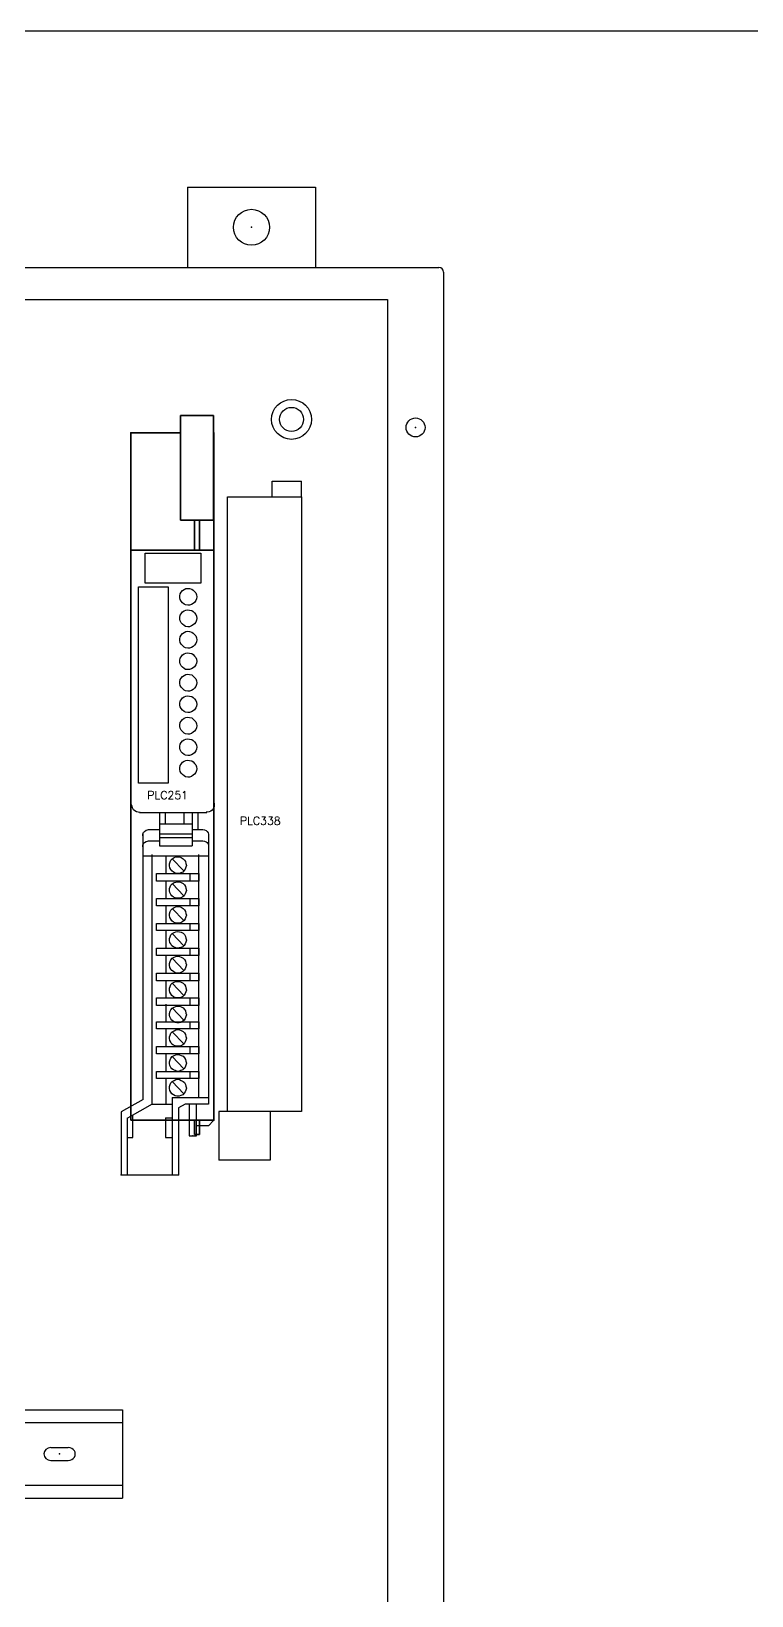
# Model space of a CAD drawing. Extents: x 0 to 67.4, y 0 to 44.8.
# Drawn here: x 21.66 to 32.91, y 20.38 to 44.81 of the extents above; entities that cross this region are included whole.
import ezdxf
from ezdxf.enums import TextEntityAlignment as Align

# ---------------------------------------------------------------- set-up
doc = ezdxf.new("R2010")
doc.units = 0
doc.header["$MEASUREMENT"] = 0
for name, color, linetype in [('PSYMS', 7, 'Continuous'), ('PTAG', 30, 'Continuous'), ('TITLE', 7, 'Continuous')]:
    doc.layers.add(name, color=color, linetype=linetype)
doc.styles.add('ITALIC', font='ITALIC')
doc.styles.add('SIMPLEX', font='SIMPLEX')
doc.styles.add('WD', font='romans.shx')

# ---------------------------------------------------------------- blocks, each defined once
blk = doc.blocks.new('ABIOE040')
for points in [[(0.775, 9.372), (0.775, 11.007)], [(0.775, 11.007), (0.775, 9.372)], [(1.291, 11.007), (1.291, 9.372), (0.775, 9.372)], [(0.775, 11.007), (0.775, 9.372), (1.291, 9.372)], [(0.775, 11.007), (1.291, 11.007)], [(1.291, 11.007), (0.775, 11.007)], [(1.291, 9.372), (1.291, 11.007)], [(0, 0), (0, 10.735)], [(0, 10.735), (0, 0)], [(1.297, 10.735), (1.297, 0), (0, 0)], [(0, 10.735), (0, 0), (1.297, 0)], [(0, 10.735), (0.775, 10.735)], [(0.775, 10.735), (0, 10.735)], [(1.297, 0), (1.297, 10.735)], [(1.291, 9.372), (0.775, 9.372)], [(0.775, 9.372), (1.291, 9.372)], [(0.995, 9.372), (0.919, 9.372)], [(0.995, 8.904), (0.995, 9.372)], [(0.995, 9.372), (0.995, 8.904)], [(1.071, 9.372), (1.071, 8.904), (0.995, 8.904)], [(0.995, 9.372), (0.995, 8.904), (1.071, 8.904)], [(1.071, 9.372), (1.147, 9.372)], [(1.071, 8.904), (1.071, 9.372)], [(1.147, 9.372), (1.071, 9.372)], [(0, 0), (0, 8.904)], [(0, 8.904), (0, 0)], [(1.297, 8.904), (1.297, 0), (0, 0)], [(0, 8.904), (0, 0), (1.297, 0)], [(0, 8.904), (1.297, 8.904)], [(1.297, 8.904), (0, 8.904)], [(0.22, 8.386), (0.22, 8.857)], [(0.22, 8.857), (1.09, 8.857)], [(1.071, 8.904), (0.995, 8.904)], [(0.995, 8.904), (1.071, 8.904)], [(1.09, 8.857), (1.09, 8.386)], [(1.297, 0), (1.297, 8.904)], [(0.118, 5.263), (0.118, 8.33)], [(0.118, 8.33), (0.584, 8.33)], [(1.09, 8.386), (0.22, 8.386)], [(0.584, 8.33), (0.584, 5.263)], [(0.86, 8.302), (0.888, 8.307)], [(0.888, 8.307), (0.916, 8.302)], [(0.764, 8.19), (0.77, 8.223)], [(0.764, 8.161), (0.764, 8.19)], [(0.77, 8.134), (0.764, 8.161)], [(0.77, 8.223), (0.787, 8.246)], [(0.787, 8.105), (0.77, 8.134)], [(0.787, 8.246), (0.804, 8.274)], [(0.804, 8.082), (0.787, 8.105)], [(0.804, 8.274), (0.832, 8.291)], [(0.832, 8.06), (0.804, 8.082)], [(0.832, 8.291), (0.86, 8.302)], [(0.916, 8.302), (0.95, 8.296)], [(0.972, 8.072), (0.944, 8.055)], [(0.95, 8.296), (0.972, 8.279)], [(0.972, 8.279), (0.995, 8.257)], [(0.995, 8.088), (0.972, 8.072)], [(0.995, 8.257), (1.012, 8.235)], [(1.012, 8.117), (0.995, 8.088)], [(1.012, 8.235), (1.023, 8.206)], [(1.023, 8.144), (1.012, 8.117)], [(1.023, 8.206), (1.029, 8.173)], [(1.029, 8.173), (1.023, 8.144)], [(0.764, 7.854), (0.77, 7.887)], [(0.764, 7.826), (0.764, 7.854)], [(0.77, 7.798), (0.764, 7.826)], [(0.77, 7.887), (0.787, 7.91)], [(0.787, 7.91), (0.804, 7.938)], [(0.804, 7.938), (0.832, 7.955)], [(0.854, 8.049), (0.832, 8.06)], [(0.832, 7.955), (0.86, 7.966)], [(0.888, 8.043), (0.854, 8.049)], [(0.86, 7.966), (0.888, 7.972)], [(0.916, 8.043), (0.888, 8.043)], [(0.888, 7.972), (0.916, 7.966)], [(0.944, 8.055), (0.916, 8.043)], [(0.916, 7.966), (0.95, 7.961)], [(0.95, 7.961), (0.972, 7.944)], [(0.972, 7.944), (0.995, 7.922)], [(0.995, 7.922), (1.012, 7.899)], [(1.012, 7.899), (1.023, 7.871)], [(1.023, 7.871), (1.029, 7.837)], [(1.029, 7.837), (1.023, 7.809)], [(0.787, 7.769), (0.77, 7.798)], [(0.77, 7.552), (0.787, 7.574)], [(0.804, 7.747), (0.787, 7.769)], [(0.787, 7.574), (0.804, 7.603)], [(0.832, 7.725), (0.804, 7.747)], [(0.804, 7.603), (0.832, 7.619)], [(0.854, 7.713), (0.832, 7.725)], [(0.832, 7.619), (0.86, 7.631)], [(0.888, 7.708), (0.854, 7.713)], [(0.86, 7.631), (0.888, 7.636)], [(0.916, 7.708), (0.888, 7.708)], [(0.888, 7.636), (0.916, 7.631)], [(0.944, 7.719), (0.916, 7.708)], [(0.916, 7.631), (0.95, 7.625)], [(0.972, 7.736), (0.944, 7.719)], [(0.95, 7.625), (0.972, 7.609)], [(0.995, 7.753), (0.972, 7.736)], [(0.972, 7.609), (0.995, 7.586)], [(1.012, 7.781), (0.995, 7.753)], [(0.995, 7.586), (1.012, 7.563)], [(1.023, 7.809), (1.012, 7.781)], [(0.764, 7.518), (0.77, 7.552)], [(0.764, 7.491), (0.764, 7.518)], [(0.77, 7.462), (0.764, 7.491)], [(0.787, 7.434), (0.77, 7.462)], [(0.804, 7.412), (0.787, 7.434)], [(0.832, 7.39), (0.804, 7.412)], [(0.854, 7.378), (0.832, 7.39)], [(0.888, 7.373), (0.854, 7.378)], [(0.916, 7.373), (0.888, 7.373)], [(0.944, 7.384), (0.916, 7.373)], [(0.972, 7.4), (0.944, 7.384)], [(0.995, 7.417), (0.972, 7.4)], [(1.012, 7.446), (0.995, 7.417)], [(1.012, 7.563), (1.023, 7.535)], [(1.023, 7.473), (1.012, 7.446)], [(1.023, 7.535), (1.029, 7.502)], [(1.029, 7.502), (1.023, 7.473)], [(0.764, 7.183), (0.77, 7.217)], [(0.764, 7.155), (0.764, 7.183)], [(0.77, 7.127), (0.764, 7.155)], [(0.77, 7.217), (0.787, 7.239)], [(0.787, 7.099), (0.77, 7.127)], [(0.787, 7.239), (0.804, 7.267)], [(0.804, 7.076), (0.787, 7.099)], [(0.804, 7.267), (0.832, 7.284)], [(0.832, 7.284), (0.86, 7.296)], [(0.86, 7.296), (0.888, 7.301)], [(0.888, 7.301), (0.916, 7.296)], [(0.916, 7.296), (0.95, 7.29)], [(0.95, 7.29), (0.972, 7.273)], [(0.972, 7.273), (0.995, 7.25)], [(0.995, 7.25), (1.012, 7.228)], [(1.012, 7.11), (0.995, 7.082)], [(1.012, 7.228), (1.023, 7.2)], [(1.023, 7.138), (1.012, 7.11)], [(1.023, 7.2), (1.029, 7.166)], [(1.029, 7.166), (1.023, 7.138)], [(0.764, 6.847), (0.77, 6.881)], [(0.764, 6.819), (0.764, 6.847)], [(0.77, 6.881), (0.787, 6.904)], [(0.787, 6.904), (0.804, 6.931)], [(0.832, 7.054), (0.804, 7.076)], [(0.804, 6.931), (0.832, 6.948)], [(0.854, 7.042), (0.832, 7.054)], [(0.832, 6.948), (0.86, 6.96)], [(0.888, 7.037), (0.854, 7.042)], [(0.86, 6.96), (0.888, 6.965)], [(0.916, 7.037), (0.888, 7.037)], [(0.888, 6.965), (0.916, 6.96)], [(0.944, 7.048), (0.916, 7.037)], [(0.916, 6.96), (0.95, 6.954)], [(0.972, 7.065), (0.944, 7.048)], [(0.95, 6.954), (0.972, 6.937)], [(0.995, 7.082), (0.972, 7.065)], [(0.972, 6.937), (0.995, 6.915)], [(0.995, 6.915), (1.012, 6.892)], [(1.012, 6.892), (1.023, 6.865)], [(1.023, 6.865), (1.029, 6.83)], [(0.77, 6.791), (0.764, 6.819)], [(0.787, 6.763), (0.77, 6.791)], [(0.804, 6.741), (0.787, 6.763)], [(0.832, 6.718), (0.804, 6.741)], [(0.804, 6.596), (0.832, 6.613)], [(0.854, 6.707), (0.832, 6.718)], [(0.832, 6.613), (0.86, 6.624)], [(0.888, 6.702), (0.854, 6.707)], [(0.86, 6.624), (0.888, 6.63)], [(0.916, 6.702), (0.888, 6.702)], [(0.888, 6.63), (0.916, 6.624)], [(0.944, 6.712), (0.916, 6.702)], [(0.916, 6.624), (0.95, 6.618)], [(0.972, 6.729), (0.944, 6.712)], [(0.95, 6.618), (0.972, 6.602)], [(0.995, 6.747), (0.972, 6.729)], [(0.972, 6.602), (0.995, 6.579)], [(1.012, 6.774), (0.995, 6.747)], [(1.023, 6.803), (1.012, 6.774)], [(1.029, 6.83), (1.023, 6.803)], [(0.764, 6.512), (0.77, 6.546)], [(0.764, 6.484), (0.764, 6.512)], [(0.77, 6.456), (0.764, 6.484)], [(0.77, 6.546), (0.787, 6.568)], [(0.787, 6.428), (0.77, 6.456)], [(0.787, 6.568), (0.804, 6.596)], [(0.804, 6.405), (0.787, 6.428)], [(0.832, 6.383), (0.804, 6.405)], [(0.854, 6.372), (0.832, 6.383)], [(0.888, 6.366), (0.854, 6.372)], [(0.916, 6.366), (0.888, 6.366)], [(0.944, 6.377), (0.916, 6.366)], [(0.972, 6.394), (0.944, 6.377)], [(0.995, 6.411), (0.972, 6.394)], [(0.995, 6.579), (1.012, 6.557)], [(1.012, 6.439), (0.995, 6.411)], [(1.012, 6.557), (1.023, 6.529)], [(1.023, 6.467), (1.012, 6.439)], [(1.023, 6.529), (1.029, 6.495)], [(1.029, 6.495), (1.023, 6.467)], [(0.764, 6.177), (0.77, 6.21)], [(0.764, 6.148), (0.764, 6.177)], [(0.77, 6.121), (0.764, 6.148)], [(0.77, 6.21), (0.787, 6.233)], [(0.787, 6.092), (0.77, 6.121)], [(0.787, 6.233), (0.804, 6.261)], [(0.804, 6.261), (0.832, 6.278)], [(0.832, 6.278), (0.86, 6.289)], [(0.86, 6.289), (0.888, 6.295)], [(0.888, 6.295), (0.916, 6.289)], [(0.916, 6.289), (0.95, 6.283)], [(0.95, 6.283), (0.972, 6.266)], [(0.972, 6.266), (0.995, 6.244)], [(0.995, 6.244), (1.012, 6.221)], [(1.012, 6.221), (1.023, 6.193)], [(1.023, 6.131), (1.012, 6.103)], [(1.023, 6.193), (1.029, 6.16)], [(1.029, 6.16), (1.023, 6.131)], [(0.764, 5.841), (0.77, 5.874)], [(0.77, 5.874), (0.787, 5.897)], [(0.804, 6.07), (0.787, 6.092)], [(0.787, 5.897), (0.804, 5.926)], [(0.832, 6.047), (0.804, 6.07)], [(0.804, 5.926), (0.832, 5.942)], [(0.854, 6.036), (0.832, 6.047)], [(0.832, 5.942), (0.86, 5.953)], [(0.888, 6.03), (0.854, 6.036)], [(0.86, 5.953), (0.888, 5.959)], [(0.916, 6.03), (0.888, 6.03)], [(0.888, 5.959), (0.916, 5.953)], [(0.944, 6.042), (0.916, 6.03)], [(0.916, 5.953), (0.95, 5.948)], [(0.972, 6.059), (0.944, 6.042)], [(0.95, 5.948), (0.972, 5.931)], [(0.995, 6.075), (0.972, 6.059)], [(0.972, 5.931), (0.995, 5.908)], [(1.012, 6.103), (0.995, 6.075)], [(0.995, 5.908), (1.012, 5.886)], [(1.012, 5.886), (1.023, 5.858)], [(0.764, 5.813), (0.764, 5.841)], [(0.77, 5.785), (0.764, 5.813)], [(0.787, 5.756), (0.77, 5.785)], [(0.804, 5.734), (0.787, 5.756)], [(0.832, 5.712), (0.804, 5.734)], [(0.854, 5.7), (0.832, 5.712)], [(0.888, 5.695), (0.854, 5.7)], [(0.86, 5.618), (0.888, 5.623)], [(0.916, 5.695), (0.888, 5.695)], [(0.888, 5.623), (0.916, 5.618)], [(0.944, 5.706), (0.916, 5.695)], [(0.972, 5.723), (0.944, 5.706)], [(0.995, 5.74), (0.972, 5.723)], [(1.012, 5.768), (0.995, 5.74)], [(1.023, 5.796), (1.012, 5.768)], [(1.023, 5.858), (1.029, 5.824)], [(1.029, 5.824), (1.023, 5.796)], [(0.764, 5.505), (0.77, 5.539)], [(0.764, 5.477), (0.764, 5.505)], [(0.77, 5.449), (0.764, 5.477)], [(0.77, 5.539), (0.787, 5.561)], [(0.787, 5.421), (0.77, 5.449)], [(0.787, 5.561), (0.804, 5.59)], [(0.804, 5.399), (0.787, 5.421)], [(0.804, 5.59), (0.832, 5.607)], [(0.832, 5.377), (0.804, 5.399)], [(0.832, 5.607), (0.86, 5.618)], [(0.854, 5.365), (0.832, 5.377)], [(0.916, 5.618), (0.95, 5.612)], [(0.972, 5.387), (0.944, 5.371)], [(0.95, 5.612), (0.972, 5.595)], [(0.972, 5.595), (0.995, 5.573)], [(0.995, 5.404), (0.972, 5.387)], [(0.995, 5.573), (1.012, 5.551)], [(1.012, 5.433), (0.995, 5.404)], [(1.012, 5.551), (1.023, 5.522)], [(1.023, 5.46), (1.012, 5.433)], [(1.023, 5.522), (1.029, 5.489)], [(1.029, 5.489), (1.023, 5.46)], [(0.584, 5.263), (0.118, 5.263)], [(0.888, 5.359), (0.854, 5.365)], [(0.916, 5.359), (0.888, 5.359)], [(0.944, 5.371), (0.916, 5.359)], [(0.017, 4.904), (0.011, 4.927)], [(0.023, 4.877), (0.017, 4.904)], [(1.298, 4.894), (1.287, 4.865)], [(1.298, 4.95), (1.298, 4.922)], [(1.298, 4.922), (1.298, 4.894)], [(0.04, 4.848), (0.023, 4.877)], [(0.062, 4.832), (0.04, 4.848)], [(0.085, 4.815), (0.062, 4.832)], [(0.112, 4.809), (0.085, 4.815)], [(0.146, 4.804), (0.112, 4.809)], [(0.135, 4.804), (1.186, 4.804)], [(0.444, 4.804), (0.444, 4.287)], [(0.54, 4.629), (0.54, 4.804)], [(0.826, 4.804), (0.826, 4.629)], [(0.955, 4.804), (0.955, 4.287)], [(1.046, 4.804), (1.046, 4.54)], [(1.191, 4.809), (1.174, 4.809)], [(1.22, 4.815), (1.191, 4.809)], [(1.248, 4.826), (1.22, 4.815)], [(1.27, 4.843), (1.248, 4.826)], [(1.287, 4.865), (1.27, 4.843)], [(0.186, 4.472), (0.197, 4.495)], [(0.186, 4.488), (0.186, 0.32)], [(0.186, 4.444), (0.186, 4.472)], [(0.197, 4.495), (0.214, 4.511)], [(0.214, 4.511), (0.236, 4.528)], [(0.236, 4.528), (0.259, 4.534)], [(0.259, 4.534), (0.276, 4.54)], [(0.276, 4.54), (0.444, 4.54)], [(0.444, 4.629), (0.955, 4.629)], [(0.444, 4.472), (0.955, 4.472)], [(0.95, 4.41), (0.444, 4.41)], [(0.955, 4.54), (1.124, 4.54)], [(1.124, 4.54), (1.147, 4.534)], [(1.147, 4.534), (1.174, 4.523)], [(1.174, 4.523), (1.191, 4.511)], [(1.191, 4.511), (1.208, 4.489)], [(1.208, 4.489), (1.214, 4.467)], [(1.214, 4.467), (1.214, 4.444)], [(1.214, 4.454), (1.214, 0.252)], [(0.186, 4.298), (0.197, 4.321)], [(0.186, 4.27), (0.186, 4.298)], [(0.197, 4.321), (0.214, 4.337)], [(0.214, 4.337), (0.236, 4.354)], [(0.236, 4.354), (0.259, 4.36)], [(0.259, 4.36), (0.276, 4.366)], [(0.276, 4.366), (0.444, 4.366)], [(0.444, 4.287), (0.955, 4.287)], [(0.955, 4.366), (1.124, 4.366)], [(1.124, 4.366), (1.147, 4.36)], [(1.147, 4.36), (1.174, 4.349)], [(1.174, 4.349), (1.191, 4.337)], [(1.191, 4.337), (1.208, 4.315)], [(1.208, 4.315), (1.214, 4.292)], [(1.214, 4.292), (1.214, 4.27)], [(0.186, 4.13), (1.214, 4.13)], [(0.332, 0.252), (0.332, 4.151)], [(0.545, 4.124), (0.545, 3.854)], [(0.601, 4.006), (0.613, 4.034)], [(0.601, 3.972), (0.601, 4.006)], [(0.607, 3.944), (0.601, 3.972)], [(0.624, 3.916), (0.607, 3.944)], [(0.613, 4.034), (0.624, 4.062)], [(0.624, 4.062), (0.646, 4.085)], [(0.641, 3.894), (0.624, 3.916)], [(0.646, 4.085), (0.675, 4.101)], [(0.646, 4.085), (0.826, 3.894)], [(0.675, 4.101), (0.702, 4.113)], [(0.702, 4.113), (0.731, 4.113)], [(0.731, 4.113), (0.759, 4.113)], [(0.759, 4.113), (0.787, 4.101)], [(0.787, 4.101), (0.815, 4.085)], [(0.815, 4.085), (0.837, 4.062)], [(0.849, 3.922), (0.832, 3.899)], [(0.837, 4.062), (0.854, 4.04)], [(0.86, 3.95), (0.849, 3.922)], [(0.854, 4.04), (0.86, 4.012)], [(0.86, 4.012), (0.866, 3.978)], [(0.866, 3.978), (0.86, 3.95)], [(1.062, 0.353), (1.062, 4.151)], [(0.399, 3.854), (1.062, 3.854)], [(0.399, 3.736), (0.399, 3.854)], [(1.062, 3.736), (0.399, 3.736)], [(0.545, 3.736), (0.545, 3.461)], [(0.613, 3.646), (0.624, 3.669)], [(0.624, 3.669), (0.646, 3.692)], [(0.663, 3.877), (0.641, 3.894)], [(0.646, 3.692), (0.675, 3.714)], [(0.646, 3.697), (0.826, 3.506)], [(0.692, 3.86), (0.663, 3.877)], [(0.675, 3.714), (0.702, 3.719)], [(0.719, 3.854), (0.692, 3.86)], [(0.702, 3.719), (0.731, 3.725)], [(0.753, 3.854), (0.719, 3.854)], [(0.731, 3.725), (0.759, 3.725)], [(0.781, 3.866), (0.753, 3.854)], [(0.759, 3.725), (0.787, 3.714)], [(0.81, 3.877), (0.781, 3.866)], [(0.787, 3.714), (0.815, 3.697)], [(0.832, 3.899), (0.81, 3.877)], [(0.815, 3.697), (0.837, 3.675)], [(0.837, 3.675), (0.854, 3.652)], [(0.922, 3.854), (0.922, 3.736)], [(1.062, 3.854), (1.062, 3.736)], [(0.399, 3.461), (1.062, 3.461)], [(0.399, 3.349), (0.399, 3.461)], [(0.601, 3.618), (0.613, 3.646)], [(0.601, 3.585), (0.601, 3.618)], [(0.607, 3.557), (0.601, 3.585)], [(0.624, 3.528), (0.607, 3.557)], [(0.641, 3.506), (0.624, 3.528)], [(0.663, 3.483), (0.641, 3.506)], [(0.692, 3.472), (0.663, 3.483)], [(0.719, 3.467), (0.692, 3.472)], [(0.753, 3.467), (0.719, 3.467)], [(0.781, 3.472), (0.753, 3.467)], [(0.81, 3.489), (0.781, 3.472)], [(0.832, 3.506), (0.81, 3.489)], [(0.849, 3.534), (0.832, 3.506)], [(0.86, 3.562), (0.849, 3.534)], [(0.854, 3.652), (0.86, 3.624)], [(0.86, 3.624), (0.866, 3.59)], [(0.866, 3.59), (0.86, 3.562)], [(0.922, 3.461), (0.922, 3.349)], [(1.062, 3.461), (1.062, 3.349)], [(1.062, 3.349), (0.399, 3.349)], [(0.545, 3.349), (0.545, 3.073)], [(0.601, 3.225), (0.613, 3.259)], [(0.601, 3.197), (0.601, 3.225)], [(0.607, 3.169), (0.601, 3.197)], [(0.613, 3.259), (0.624, 3.281)], [(0.624, 3.281), (0.646, 3.304)], [(0.646, 3.304), (0.675, 3.321)], [(0.646, 3.309), (0.826, 3.119)], [(0.675, 3.321), (0.702, 3.332)], [(0.702, 3.332), (0.731, 3.338)], [(0.731, 3.338), (0.759, 3.338)], [(0.759, 3.338), (0.787, 3.326)], [(0.787, 3.326), (0.815, 3.309)], [(0.815, 3.309), (0.837, 3.287)], [(0.837, 3.287), (0.854, 3.259)], [(0.854, 3.259), (0.86, 3.231)], [(0.86, 3.231), (0.866, 3.203)], [(0.866, 3.203), (0.86, 3.175)], [(0.399, 3.073), (1.062, 3.073)], [(0.399, 2.961), (0.399, 3.073)], [(1.062, 2.961), (0.399, 2.961)], [(0.545, 2.961), (0.545, 2.686)], [(0.624, 3.141), (0.607, 3.169)], [(0.641, 3.113), (0.624, 3.141)], [(0.663, 3.096), (0.641, 3.113)], [(0.646, 2.916), (0.675, 2.933)], [(0.692, 3.085), (0.663, 3.096)], [(0.675, 2.933), (0.702, 2.944)], [(0.719, 3.079), (0.692, 3.085)], [(0.702, 2.944), (0.731, 2.95)], [(0.753, 3.079), (0.719, 3.079)], [(0.731, 2.95), (0.759, 2.944)], [(0.781, 3.085), (0.753, 3.079)], [(0.759, 2.944), (0.787, 2.939)], [(0.81, 3.102), (0.781, 3.085)], [(0.787, 2.939), (0.815, 2.922)], [(0.832, 3.119), (0.81, 3.102)], [(0.849, 3.146), (0.832, 3.119)], [(0.86, 3.175), (0.849, 3.146)], [(0.922, 3.073), (0.922, 2.961)], [(1.062, 3.073), (1.062, 2.961)], [(0.601, 2.838), (0.613, 2.866)], [(0.601, 2.809), (0.601, 2.838)], [(0.607, 2.776), (0.601, 2.809)], [(0.624, 2.753), (0.607, 2.776)], [(0.613, 2.866), (0.624, 2.894)], [(0.624, 2.894), (0.646, 2.916)], [(0.641, 2.725), (0.624, 2.753)], [(0.663, 2.708), (0.641, 2.725)], [(0.646, 2.916), (0.826, 2.725)], [(0.692, 2.697), (0.663, 2.708)], [(0.719, 2.686), (0.692, 2.697)], [(0.753, 2.691), (0.719, 2.686)], [(0.781, 2.697), (0.753, 2.691)], [(0.81, 2.708), (0.781, 2.697)], [(0.832, 2.731), (0.81, 2.708)], [(0.815, 2.922), (0.837, 2.9)], [(0.849, 2.753), (0.832, 2.731)], [(0.837, 2.9), (0.854, 2.871)], [(0.86, 2.782), (0.849, 2.753)], [(0.854, 2.871), (0.86, 2.843)], [(0.86, 2.843), (0.866, 2.815)], [(0.866, 2.815), (0.86, 2.782)], [(0.399, 2.686), (1.062, 2.686)], [(0.399, 2.573), (0.399, 2.686)], [(1.062, 2.573), (0.399, 2.573)], [(0.545, 2.573), (0.545, 2.298)], [(0.601, 2.45), (0.613, 2.478)], [(0.601, 2.422), (0.601, 2.45)], [(0.613, 2.478), (0.624, 2.506)], [(0.624, 2.506), (0.646, 2.529)], [(0.646, 2.529), (0.675, 2.546)], [(0.646, 2.529), (0.826, 2.337)], [(0.675, 2.546), (0.702, 2.557)], [(0.702, 2.557), (0.731, 2.562)], [(0.731, 2.562), (0.759, 2.557)], [(0.759, 2.557), (0.787, 2.546)], [(0.787, 2.546), (0.815, 2.529)], [(0.815, 2.529), (0.837, 2.512)], [(0.837, 2.512), (0.854, 2.484)], [(0.854, 2.484), (0.86, 2.455)], [(0.86, 2.455), (0.866, 2.428)], [(0.922, 2.686), (0.922, 2.573)], [(1.062, 2.686), (1.062, 2.573)], [(0.399, 2.298), (1.062, 2.298)], [(0.399, 2.18), (0.399, 2.298)], [(0.607, 2.388), (0.601, 2.422)], [(0.624, 2.36), (0.607, 2.388)], [(0.641, 2.337), (0.624, 2.36)], [(0.663, 2.321), (0.641, 2.337)], [(0.692, 2.304), (0.663, 2.321)], [(0.719, 2.298), (0.692, 2.304)], [(0.753, 2.298), (0.719, 2.298)], [(0.781, 2.31), (0.753, 2.298)], [(0.81, 2.321), (0.781, 2.31)], [(0.832, 2.343), (0.81, 2.321)], [(0.849, 2.366), (0.832, 2.343)], [(0.86, 2.394), (0.849, 2.366)], [(0.866, 2.428), (0.86, 2.394)], [(0.922, 2.298), (0.922, 2.18)], [(1.062, 2.298), (1.062, 2.18)], [(1.062, 2.18), (0.399, 2.18)], [(0.545, 2.18), (0.545, 1.911)], [(0.601, 2.062), (0.613, 2.091)], [(0.601, 2.029), (0.601, 2.062)], [(0.607, 2), (0.601, 2.029)], [(0.624, 1.973), (0.607, 2)], [(0.613, 2.091), (0.624, 2.118)], [(0.624, 2.118), (0.646, 2.141)], [(0.641, 1.95), (0.624, 1.973)], [(0.646, 2.141), (0.675, 2.158)], [(0.646, 2.141), (0.826, 1.95)], [(0.675, 2.158), (0.702, 2.169)], [(0.702, 2.169), (0.731, 2.169)], [(0.731, 2.169), (0.759, 2.169)], [(0.759, 2.169), (0.787, 2.158)], [(0.787, 2.158), (0.815, 2.141)], [(0.832, 1.956), (0.81, 1.933)], [(0.815, 2.141), (0.837, 2.118)], [(0.849, 1.978), (0.832, 1.956)], [(0.837, 2.118), (0.854, 2.096)], [(0.86, 2.006), (0.849, 1.978)], [(0.854, 2.096), (0.86, 2.068)], [(0.86, 2.068), (0.866, 2.034)], [(0.866, 2.034), (0.86, 2.006)], [(0.399, 1.911), (1.062, 1.911)], [(0.399, 1.793), (0.399, 1.911)], [(1.062, 1.793), (0.399, 1.793)], [(0.545, 1.814), (0.545, 1.538)], [(0.613, 1.703), (0.624, 1.725)], [(0.624, 1.725), (0.646, 1.748)], [(0.663, 1.928), (0.641, 1.95)], [(0.646, 1.748), (0.675, 1.764)], [(0.646, 1.754), (0.826, 1.562)], [(0.692, 1.916), (0.663, 1.928)], [(0.675, 1.764), (0.702, 1.776)], [(0.719, 1.911), (0.692, 1.916)], [(0.702, 1.776), (0.731, 1.781)], [(0.753, 1.911), (0.719, 1.911)], [(0.731, 1.781), (0.759, 1.781)], [(0.781, 1.916), (0.753, 1.911)], [(0.759, 1.781), (0.787, 1.77)], [(0.81, 1.933), (0.781, 1.916)], [(0.787, 1.77), (0.815, 1.754)], [(0.815, 1.754), (0.837, 1.731)], [(0.837, 1.731), (0.854, 1.708)], [(0.922, 1.911), (0.922, 1.793)], [(1.062, 1.911), (1.062, 1.793)], [(0.399, 1.538), (1.062, 1.538)], [(0.399, 1.426), (0.399, 1.538)], [(0.601, 1.669), (0.613, 1.703)], [(0.601, 1.641), (0.601, 1.669)], [(0.607, 1.613), (0.601, 1.641)], [(0.624, 1.585), (0.607, 1.613)], [(0.641, 1.562), (0.624, 1.585)], [(0.663, 1.54), (0.641, 1.562)], [(0.692, 1.529), (0.663, 1.54)], [(0.719, 1.523), (0.692, 1.529)], [(0.753, 1.523), (0.719, 1.523)], [(0.781, 1.529), (0.753, 1.523)], [(0.81, 1.545), (0.781, 1.529)], [(0.832, 1.562), (0.81, 1.545)], [(0.849, 1.59), (0.832, 1.562)], [(0.86, 1.619), (0.849, 1.59)], [(0.854, 1.708), (0.86, 1.675)], [(0.86, 1.675), (0.866, 1.646)], [(0.866, 1.646), (0.86, 1.619)], [(0.922, 1.538), (0.922, 1.426)], [(1.062, 1.538), (1.062, 1.426)], [(1.062, 1.426), (0.399, 1.426)], [(0.545, 1.426), (0.545, 1.151)], [(0.601, 1.303), (0.613, 1.331)], [(0.601, 1.275), (0.601, 1.303)], [(0.607, 1.246), (0.601, 1.275)], [(0.624, 1.219), (0.607, 1.246)], [(0.613, 1.331), (0.624, 1.359)], [(0.624, 1.359), (0.646, 1.381)], [(0.646, 1.381), (0.675, 1.398)], [(0.646, 1.381), (0.826, 1.196)], [(0.675, 1.398), (0.702, 1.41)], [(0.702, 1.41), (0.731, 1.415)], [(0.731, 1.415), (0.759, 1.41)], [(0.759, 1.41), (0.787, 1.404)], [(0.787, 1.404), (0.815, 1.387)], [(0.815, 1.387), (0.837, 1.364)], [(0.849, 1.224), (0.832, 1.196)], [(0.837, 1.364), (0.854, 1.337)], [(0.86, 1.252), (0.849, 1.224)], [(0.854, 1.337), (0.86, 1.308)], [(0.86, 1.308), (0.866, 1.28)], [(0.866, 1.28), (0.86, 1.252)], [(0.399, 1.039), (0.399, 1.151)], [(0.399, 1.151), (1.062, 1.151)], [(1.062, 1.039), (0.399, 1.039)], [(0.545, 1.039), (0.545, 0.764)], [(0.641, 1.19), (0.624, 1.219)], [(0.624, 0.971), (0.646, 0.994)], [(0.663, 1.174), (0.641, 1.19)], [(0.646, 0.994), (0.675, 1.011)], [(0.646, 0.994), (0.826, 0.803)], [(0.692, 1.162), (0.663, 1.174)], [(0.675, 1.011), (0.702, 1.022)], [(0.719, 1.157), (0.692, 1.162)], [(0.702, 1.022), (0.731, 1.027)], [(0.753, 1.157), (0.719, 1.157)], [(0.731, 1.027), (0.759, 1.022)], [(0.781, 1.162), (0.753, 1.157)], [(0.759, 1.022), (0.787, 1.011)], [(0.81, 1.179), (0.781, 1.162)], [(0.787, 1.011), (0.815, 1)], [(0.832, 1.196), (0.81, 1.179)], [(0.815, 1), (0.837, 0.977)], [(0.922, 1.151), (0.922, 1.039)], [(1.062, 1.151), (1.062, 1.039)], [(0.399, 0.764), (1.062, 0.764)], [(0.399, 0.651), (0.399, 0.764)], [(0.601, 0.915), (0.613, 0.943)], [(0.601, 0.887), (0.601, 0.915)], [(0.607, 0.853), (0.601, 0.887)], [(0.624, 0.825), (0.607, 0.853)], [(0.613, 0.943), (0.624, 0.971)], [(0.641, 0.803), (0.624, 0.825)], [(0.663, 0.786), (0.641, 0.803)], [(0.692, 0.775), (0.663, 0.786)], [(0.719, 0.764), (0.692, 0.775)], [(0.753, 0.764), (0.719, 0.764)], [(0.781, 0.775), (0.753, 0.764)], [(0.81, 0.786), (0.781, 0.775)], [(0.832, 0.808), (0.81, 0.786)], [(0.849, 0.831), (0.832, 0.808)], [(0.837, 0.977), (0.854, 0.949)], [(0.86, 0.859), (0.849, 0.831)], [(0.854, 0.949), (0.86, 0.921)], [(0.86, 0.921), (0.866, 0.893)], [(0.866, 0.893), (0.86, 0.859)], [(0.922, 0.764), (0.922, 0.651)], [(1.062, 0.764), (1.062, 0.651)], [(1.062, 0.651), (0.399, 0.651)], [(0.545, 0.651), (0.545, 0.252)], [(0.601, 0.528), (0.613, 0.556)], [(0.601, 0.494), (0.601, 0.528)], [(0.607, 0.466), (0.601, 0.494)], [(0.613, 0.556), (0.624, 0.584)], [(0.624, 0.584), (0.646, 0.606)], [(0.646, 0.606), (0.675, 0.623)], [(0.646, 0.606), (0.826, 0.415)], [(0.675, 0.623), (0.702, 0.634)], [(0.702, 0.634), (0.731, 0.64)], [(0.731, 0.64), (0.759, 0.634)], [(0.759, 0.634), (0.787, 0.623)], [(0.787, 0.623), (0.815, 0.606)], [(0.815, 0.606), (0.837, 0.589)], [(0.837, 0.589), (0.854, 0.561)], [(0.854, 0.561), (0.86, 0.533)], [(0.86, 0.533), (0.866, 0.5)], [(0.866, 0.5), (0.86, 0.471)], [(0.191, 0.326), (-0.151, 0.129)], [(0.332, 0.252), (-0.056, 0.033)], [(0.332, 0.252), (0.646, 0.252)], [(0.624, 0.438), (0.607, 0.466)], [(0.641, 0.415), (0.624, 0.438)], [(0.663, 0.398), (0.641, 0.415)], [(0.646, 0.353), (0.646, -0.853)], [(0.646, 0.353), (1.214, 0.353)], [(0.692, 0.382), (0.663, 0.398)], [(0.719, 0.376), (0.692, 0.382)], [(0.753, 0.376), (0.719, 0.376)], [(0.849, 0.252), (0.742, 0.196)], [(0.781, 0.387), (0.753, 0.376)], [(0.81, 0.398), (0.781, 0.387)], [(0.832, 0.421), (0.81, 0.398)], [(0.849, 0.444), (0.832, 0.421)], [(0.86, 0.471), (0.849, 0.444)], [(1.214, 0.252), (0.849, 0.252)], [(0.911, 0.252), (0.911, -0.241)], [(1.023, -0.241), (1.023, 0.252)], [(-0.151, 0.129), (-0.151, -0.853)], [(-0.056, -0.853), (-0.056, 0.039)], [(0.028, -0.269), (0.028, 0.078)], [(0.54, 0.039), (0.54, -0.269)], [(0.54, 0.039), (0.646, 0.039)], [(0.742, 0.196), (0.742, -0.853)], [(1.297, 0), (0, 0)], [(0, 0), (1.297, 0)], [(1.297, 0), (0, 0)], [(0, 0), (1.297, 0)], [(0.911, -0.241), (1.023, -0.241)], [(0.995, -0.224), (0.995, 0)], [(0.995, 0), (0.995, -0.224)], [(1.071, 0), (1.071, -0.224), (0.995, -0.224)], [(0.995, 0), (0.995, -0.224), (1.071, -0.224)], [(0.995, 0), (1.071, 0)], [(1.071, 0), (0.995, 0)], [(1.071, -0.224), (0.995, -0.224)], [(0.995, -0.224), (1.071, -0.224)], [(1.214, -0.085), (1.023, -0.085)], [(1.071, -0.224), (1.071, 0)], [(1.292, -0.006), (1.214, -0.085)], [(-0.056, -0.269), (0.028, -0.269)], [(0.54, -0.269), (0.646, -0.269)], [(-0.146, -0.853), (0.742, -0.853)]]:
    blk.add_lwpolyline(points)
for p in [(0, 10.735), (1.297, 10.735), (0.967, -0.241), (1.033, -0.224), (1.297, 0), (-0.151, -0.853), (0.742, -0.853)]:
    blk.add_point(p)
blk = doc.blocks.new('1771-IOsimple')
for p, q in [((0.8295, 10.6055), (1.2915, 10.6055)), ((0.8295, 10.3625), (0.8295, 10.6055)), ((1.2915, 10.3625), (1.2915, 10.6055)), ((0.1315, 10.3625), (1.2915, 10.3625)), ((0.1315, 0.7625), (0.1315, 10.3625)), ((1.2915, 10.3625), (1.2915, 0.7625)), ((1.2915, 0.7625), (0, 0.7625)), ((0, 0.7625), (0, 0)), ((0.799, 0.7625), (0.799, 0)), ((0.799, 0), (0, 0))]:
    blk.add_line(p, q)
blk = doc.blocks.new('HDINE8B')
for p, q in [((0, 0.69), (0, -0.69)), ((0, 0.69), (15.75, 0.69)), ((0, 0.49), (15.75, 0.49)), ((15.75, 0.69), (15.75, -0.69)), ((0.844, 0.1), (1.116, 0.1)), ((2.814, 0.1), (3.086, 0.1)), ((4.784, 0.1), (5.056, 0.1)), ((6.754, 0.1), (7.026, 0.1)), ((8.724, 0.1), (8.996, 0.1)), ((10.694, 0.1), (10.966, 0.1)), ((12.664, 0.1), (12.936, 0.1)), ((14.634, 0.1), (14.906, 0.1)), ((0.844, -0.1), (1.116, -0.1)), ((2.814, -0.1), (3.086, -0.1)), ((4.784, -0.1), (5.056, -0.1)), ((6.754, -0.1), (7.026, -0.1)), ((8.724, -0.1), (8.996, -0.1)), ((10.694, -0.1), (10.966, -0.1)), ((12.664, -0.1), (12.936, -0.1)), ((14.634, -0.1), (14.906, -0.1)), ((0, -0.49), (15.75, -0.49)), ((0, -0.69), (15.75, -0.69))]:
    blk.add_line(p, q)
for centre in [(2.95, 0), (12.8, 0)]:
    blk.add_circle(centre, 0.068)
for centre, start_param, end_param in [((0.844, 0), -1.570796, 1.570794), ((1.116, 0), 1.570794, 4.712394), ((2.814, 0), -1.570796, 1.570794), ((3.086, 0), 1.570794, 4.712394), ((4.784, 0), -1.570796, 1.570794), ((5.056, 0), 1.570794, 4.712394), ((6.754, 0), -1.570796, 1.570794), ((7.026, 0), 1.570794, 4.712394), ((8.724, 0), -1.570796, 1.570794), ((8.996, 0), 1.570794, 4.712394), ((10.694, 0), -1.570796, 1.570794), ((10.966, 0), 1.570794, 4.712394), ((12.664, 0), -1.570796, 1.570794), ((12.936, 0), 1.570794, 4.712394), ((14.634, 0), -1.570796, 1.570794), ((14.906, 0), 1.570794, 4.712394)]:
    blk.add_ellipse(centre, major_axis=(-0.109, 0), ratio=0.917668, start_param=start_param, end_param=end_param)
for p in [(0.98, 0), (2.95, 0), (4.92, 0), (6.89, 0), (8.86, 0), (10.83, 0), (12.8, 0), (14.77, 0)]:
    blk.add_point(p)
at = {"flags": 11}
for p in [(2.95, 0), (12.8, 0)]:
    blk.add_attdef('NC', text='', height=0.01, rotation=270, dxfattribs=at).set_placement(p, align=Align.MIDDLE)
blk = doc.blocks.new('A30C24ALP-Front')
for p, q in [((50.591, 31.703), (52.591, 31.703)), ((50.591, 31.703), (50.591, 30.453)), ((52.591, 31.703), (52.591, 30.453)), ((30.665, 30.453), (54.517, 30.453)), ((54.591, 30.379), (54.591, 0.527)), ((31.466, 29.953), (53.716, 29.953)), ((53.716, 29.953), (53.716, 0.953))]:
    blk.add_line(p, q)
for centre, radius in [((51.591, 31.078), 0.281), ((52.216, 28.078), 0.312), ((52.216, 28.078), 0.188), ((54.154, 27.953), 0.148)]:
    blk.add_circle(centre, radius)
blk.add_arc((54.517, 30.379), 0.074, 0, 90)
for p in [(51.591, 31.078), (54.154, 27.953)]:
    blk.add_point(p)
at = {"style": 'WD'}
blk.add_attdef('P_TAG1', text='', height=0.125, dxfattribs=at).set_placement((42.368, 14.386), align=Align.CENTER)
at = {"style": 'WD', "flags": 1}
for tag, p in [('MFG', (42.034, 14.019)), ('CAT', (42.034, 13.72)), ('ASSYCODE', (42.034, 13.433))]:
    blk.add_attdef(tag, p, '', height=0.125, dxfattribs=at)
blk = doc.blocks.new('ACADE D Titleblock')
blk.add_line((33.469, 22.427), (0, 22.427))
at = {"layer": 'TITLE', "style": 'SIMPLEX'}
blk.add_attdef('CAD#', (33.701, 1.677), '', height=0.0938, rotation=90, dxfattribs=at)
at = {"layer": 'TITLE', "style": 'ITALIC'}
for tag, height, p in [('TITLE#1', 0.125, (30.281, 1.755)), ('TITLE#2', 0.125, (30.281, 1.552)), ('TITLE#3', 0.125, (30.281, 1.35)), ('TITLE#4', 0.125, (30.281, 1.147)), ('DWG#', 0.2, (31.121, 0.66)), ('SH#', 0.2, (31.541, 0.187)), ('SHTS', 0.2, (32.92, 0.187))]:
    blk.add_attdef(tag, text='', height=height, dxfattribs=at).set_placement(p, align=Align.MIDDLE_CENTER)
at = {"layer": 'TITLE'}
for tag, p, style in [('ENGINEER', (24.406, 0.664), 'ITALIC'), ('CHKDBY', (26.023, 0.664), 'ITALIC'), ('JOB#', (24.632, 0.092), 'ITALIC'), ('DRAWNBY', (26.093, 0.092), 'ITALIC'), ('SCALE', (27.742, 0.139), 'SIMPLEX'), ('DATE', (29.152, 0.139), 'SIMPLEX')]:
    blk.add_attdef(tag, p, '', height=0.0975, dxfattribs=dict(at, style=style))
at = {"layer": 'TITLE', "flags": 9}
blk.add_attdef('WD_TB', (27.182, -0.207), '', height=0.125, dxfattribs=at)

msp = doc.modelspace()

# ---------------------------------------------------------------- block references
at = {"xscale": 2, "yscale": 2, "zscale": 2}
msp.add_blockref('ACADE D Titleblock', (-0.042, -0.042), dxfattribs=at)
msp.add_blockref('A30C24ALP-Front', (-26.49, 10.673))
at = {"layer": 'PSYMS'}
ref = msp.add_blockref('ABIOE040', (23.217, 27.806), dxfattribs=at)
ref.add_attrib('P_TAG1', 'PLC251', dxfattribs={"layer": 'PTAG', "height": 0.125, "style": 'WD', "flags": 8}).set_placement((23.791, 32.883), align=Align.MIDDLE_CENTER)
ref = msp.add_blockref('1771-IOsimple', (24.592, 27.181), dxfattribs=at)
ref.add_attrib('P_TAG1', 'PLC338', dxfattribs={"layer": 'PTAG', "height": 0.125, "style": 'WD', "flags": 8}).set_placement((25.238, 32.483), align=Align.MIDDLE_CENTER)
msp.add_blockref('HDINE8B', (7.333, 22.595), dxfattribs=at)

doc.saveas('drawing.dxf')
